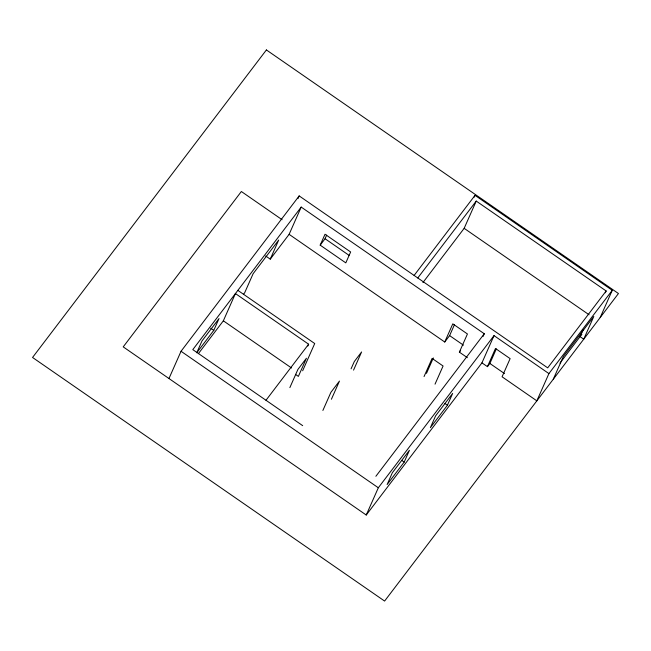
<?xml version="1.0" encoding="UTF-8"?>
<svg xmlns="http://www.w3.org/2000/svg" width="651" height="651" viewBox="0 0 651 651"><rect width="100%" height="100%" fill="white"/><g stroke="black" fill="none" stroke-linecap="round" stroke-linejoin="round"><path stroke-width="0.98" d="M168.967 378.524L181.043 351.271L299.175 195.91L547.694 367.856L606.162 290.973L476.239 201.078L417.771 277.969M213.78 330.366L219.021 318.559L201.965 340.986L196.732 352.793L213.78 330.366L210.721 328.25M198.384 353.656L223.35 320.813L235.426 293.56L308.623 344.208L307.817 346.023M265.657 255.973L270.246 259.147L278.701 240.064L253.125 273.705L244.67 292.787L243.45 294.382M297.971 198.636L299.175 195.91M270.246 259.147L289.117 234.336L301.193 207.083L484.271 333.751L483.058 336.477M320.186 245.15L325.02 234.246L350.637 251.97L345.803 262.874L320.186 245.15L325.061 238.738L326.672 235.109M289.858 387.605L297.906 369.434L306.434 358.229L298.378 376.392L295.456 374.366M302.642 370.785L314.718 343.533L237.867 290.362M322.88 410.455L330.928 392.284L339.456 381.079L331.408 399.242M351.076 368.824L354.299 361.557L361.598 351.955L353.55 370.126M474.213 197.155L475.018 195.341L612.257 290.297L600.181 317.55M422.93 282.558L464.163 228.33L476.239 201.078M424.053 376.563L432.101 358.408L443.079 366L435.031 384.163M426.486 373.365L433.33 357.928M282.111 219.713L241.358 191.508L123.218 346.869L366.244 515.022L378.321 487.77L494.019 335.615L548.915 373.593L536.839 400.845L502.076 376.791L510.124 358.62L495.484 348.497L487.436 366.659L481.943 362.867L494.019 335.615M289.117 234.336L444.739 342.011L452.795 323.84L467.434 333.971L459.378 352.142L467.385 357.684M444.739 342.011L449.613 335.607L454.447 324.703M404.181 462.104L409.414 450.289L392.358 472.716L387.125 484.531L404.181 462.104L401.74 460.412M447.416 405.239L452.648 393.424L435.6 415.851L430.368 427.666L447.416 405.239L444.983 403.547M487.436 366.659L489.869 363.461L496.314 348.928M553.285 379.224L563.351 356.512L593.802 316.467L583.735 339.179L580.074 336.648L583.296 329.373M605.357 292.787L606.162 290.973M301.193 207.083L192.802 349.628L302.682 425.656M265.99 400.267L308.623 344.208M414.117 275.43L475.018 195.341M459.378 352.142L460.599 350.539M375.871 476.296L484.271 333.751M366.244 515.022L481.943 362.867M548.915 373.593L612.257 290.297M559.982 363.079L581.904 334.24M464.163 228.33L589.09 314.767M325.061 238.738L349.026 255.322M449.613 335.607L463.439 345.168M489.869 363.461L504.509 373.584M223.35 320.813L291.558 368.002M181.043 351.271L378.321 487.77M266.397 49.94L32.55 357.472L384.603 601.06L618.45 293.528L266.397 49.94"/></g></svg>
